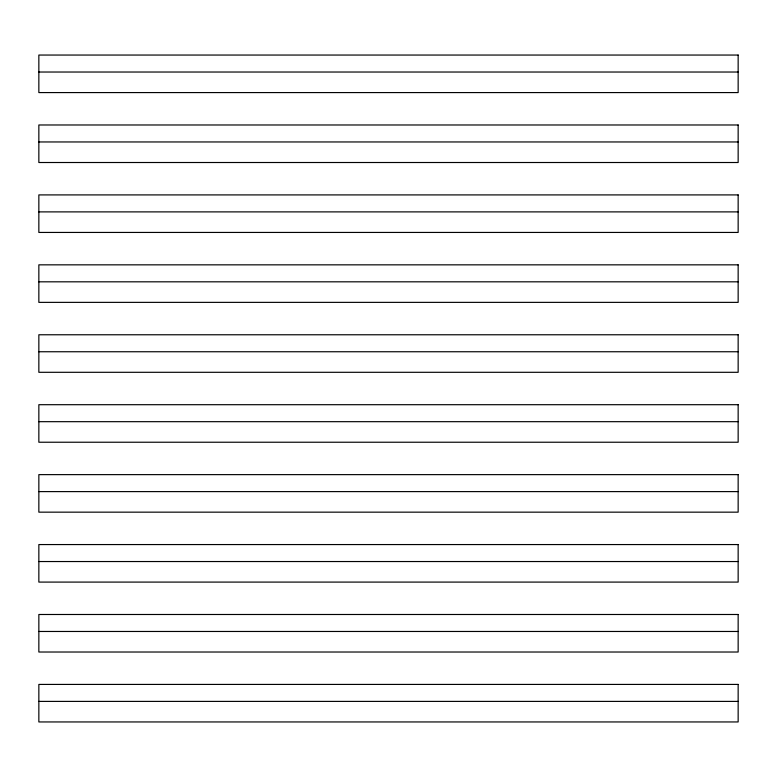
<?xml version="1.0" encoding="UTF-8"?>
<svg xmlns="http://www.w3.org/2000/svg" width="777" height="777" viewBox="0 0 777 777"><rect width="100%" height="100%" fill="white"/><g stroke="black" fill="none" stroke-linecap="round" stroke-linejoin="round"><path stroke-width="1.17" d="M38.85 72.028L738.15 72.028M38.85 141.958L738.15 141.958M38.85 211.888L738.15 211.888M38.85 281.818L738.15 281.818M38.85 351.748L738.15 351.748M38.85 421.678L738.15 421.678M38.85 491.608L738.15 491.608M38.85 561.538L738.15 561.538M38.85 631.468L738.15 631.468M38.85 701.398L738.15 701.398M738.15 55.05L38.85 55.05L38.85 92.58L738.15 92.58L738.15 55.05M738.15 124.98L38.85 124.98L38.85 162.51L738.15 162.51L738.15 124.98M738.15 194.91L38.85 194.91L38.85 232.44L738.15 232.44L738.15 194.91M738.15 264.84L38.85 264.84L38.85 302.37L738.15 302.37L738.15 264.84M738.15 334.77L38.85 334.77L38.85 372.3L738.15 372.3L738.15 334.77M738.15 404.7L38.85 404.7L38.85 442.23L738.15 442.23L738.15 404.7M738.15 474.63L38.85 474.63L38.85 512.16L738.15 512.16L738.15 474.63M738.15 544.56L38.85 544.56L38.85 582.09L738.15 582.09L738.15 544.56M738.15 614.49L38.85 614.49L38.85 652.02L738.15 652.02L738.15 614.49M738.15 684.42L38.85 684.42L38.85 721.95L738.15 721.95L738.15 684.42"/></g></svg>
